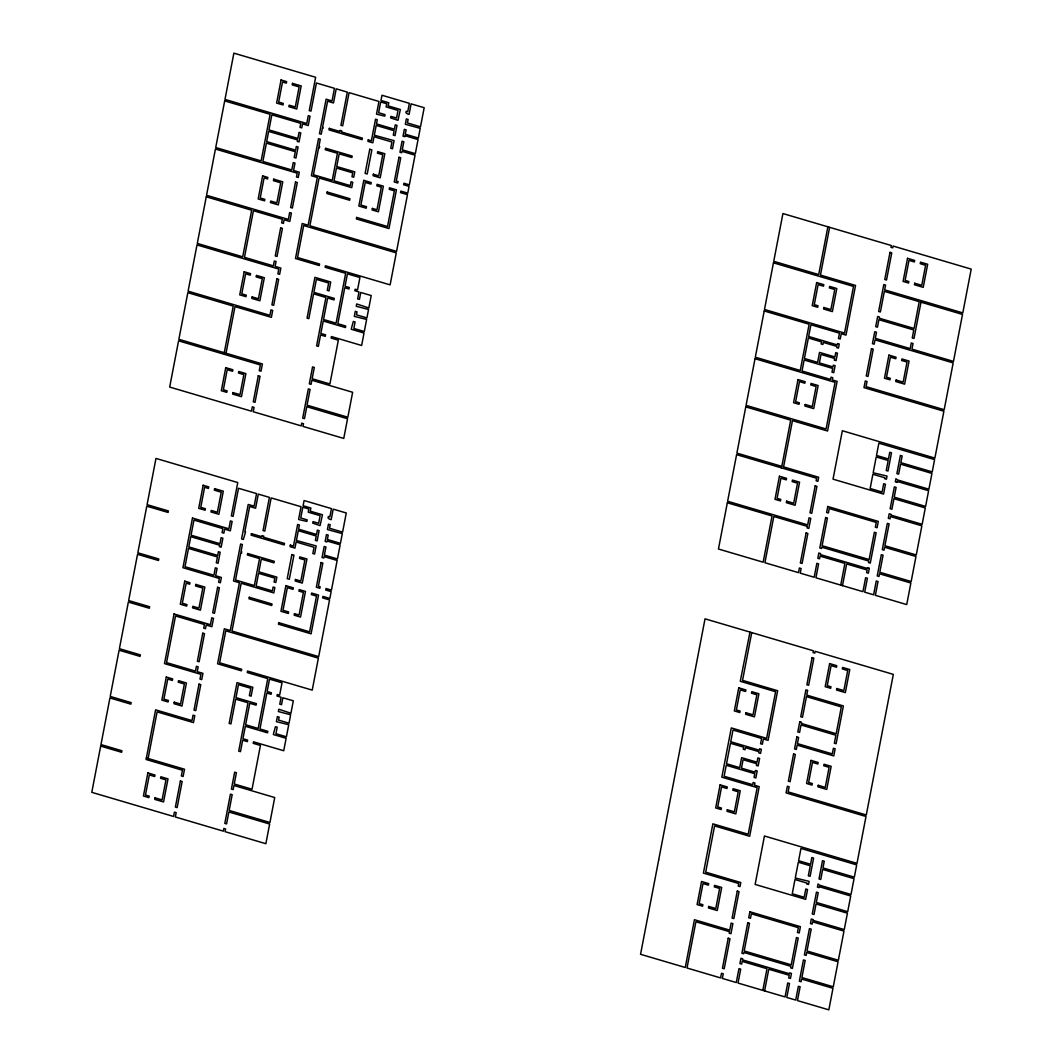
<?xml version="1.0" encoding="UTF-8"?>
<svg xmlns="http://www.w3.org/2000/svg" width="1063" height="1063" viewBox="0 0 1063 1063"><rect width="100%" height="100%" fill="white"/><g stroke="black" fill="none" stroke-linecap="round" stroke-linejoin="round"><path stroke-width="1.5" d="M224.266 352.703L233.235 306.091L187.832 292.684L178.863 339.31L262.402 363.958L261.02 371.213L259.252 370.695L260.355 364.954L178.571 340.824L169.681 387.065L251.466 411.195L252.303 406.85L254.057 407.368L253.233 411.713L301.214 425.878L301.733 423.18L303.5 423.699L302.982 426.396L343.761 438.434L347.548 418.742L306.769 406.704L304.47 418.649L302.703 418.131L308.336 388.885L310.09 389.403L307.048 405.189L347.84 417.228L352.637 392.274L311.844 380.235L311.06 384.354L309.306 383.836L312.549 366.921L314.316 367.439L312.137 378.72L329.915 383.969L338.34 340.2L331.111 338.061L331.404 336.546L361.633 345.475L364.024 333.038L351.295 329.278L351.587 327.763L353.341 321.438L355.095 321.956L353.846 328.44L364.303 331.523L366.629 319.445L354.311 316.389L355.281 311.313L357.035 311.831L356.464 314.834L366.921 317.93L368.542 309.506L356.251 306.264L356.69 303.952L368.834 307.991L371.226 295.567L360.756 292.484L359.427 299.421L357.66 298.902L359.002 291.966L354.856 290.744L355.148 289.229L357.54 289.933L359.919 277.536L347.428 273.855L345.037 286.239L349.289 287.502L348.996 289.016L344.757 287.754L337.835 323.71L345.727 326.035L345.435 327.55L323.232 320.999L320.84 333.437L325.544 334.818L325.251 336.333L320.561 334.951L318.355 346.379L316.601 345.86L325.903 297.494L313.598 293.853L308.828 318.661L307.074 318.143L314.914 277.35L330.726 282.014L329.025 290.89L327.271 290.372L328.68 283.01L316.375 279.383L313.891 292.352L334.287 298.371L333.995 299.886L327.656 298.012L323.524 319.485L336.081 323.192L345.661 273.337L325.145 267.278L325.437 265.763L390.121 284.857L396.273 252.874L303.673 225.542L297.534 257.525L319.591 264.036L319.299 265.551L295.487 258.522L302.211 223.509L308.137 225.263L317.319 177.481L311.393 175.74L318.501 138.735L320.269 139.253L318.913 146.242L319.644 146.455L319.352 147.97L318.634 147.757L313.439 174.744L332.254 180.298L337.436 153.311L325.212 149.697L325.504 148.195L352.159 156.062L351.866 157.563L339.19 153.829L336.745 166.546L354.776 171.861L353.74 177.229L351.986 176.71L352.717 172.857L336.466 168.06L334.008 180.816L350.272 185.613L351.016 181.76L352.77 182.278L351.733 187.646L319.073 177.999L309.891 225.781L396.565 251.36L407.461 194.675L400.525 192.629L400.817 191.114L407.754 193.16L409.056 186.344L403.608 184.736L403.9 183.235L409.348 184.842L415.048 155.185L401.987 151.331L401.708 152.753L399.954 152.235L402.066 141.22L403.82 141.738L402.279 149.817L415.341 153.67L418.051 139.572L404.99 135.719L404.79 136.689L403.036 136.17L404.352 129.327L406.106 129.845L405.269 134.204L418.344 138.057L420.204 128.344L405.322 124.278L406.358 118.923L408.112 119.441L407.435 122.976L420.496 126.829L424.177 107.708L411.102 103.855L409.082 114.392L407.328 113.874L405.92 112.744L406.212 111.23L407.74 111.681L409.348 103.337L381.989 95.258L380.992 100.454L388.779 102.752L388.168 105.901L400.352 109.502L397.974 120.332L390.626 117.873L390.918 116.359L396.552 118.02L398.027 110.419L386.121 106.898L386.733 103.749L380.7 101.968L378.627 112.731L385.058 114.631L384.766 116.146L376.501 114.153L378.946 101.45L349.063 92.64L342.685 125.833L340.917 125.314L347.309 92.122L336.214 88.84L333.49 102.965L327.577 101.211L322.727 126.431L323.165 128.158L322.434 127.945L321.239 134.204L319.471 133.686L326.102 99.191L332.028 100.932L334.446 88.322L316.415 82.994L311.007 111.123L309.253 110.605L315.658 77.28L233.873 53.15L224.984 99.391L306.769 123.521L308.283 115.654L310.037 116.173L308.23 125.554L302.517 123.866L301.746 127.879L299.992 127.361L300.763 123.348L271.849 114.817L268.952 129.885L297.866 138.429L299.022 132.41L300.776 132.928L299.048 141.924L297.295 141.406L297.574 139.931L268.66 131.4L266.693 141.631L295.607 150.162L296.325 146.455L298.078 146.973L295.952 158.028L294.199 157.51L295.315 151.677L266.401 143.146L262.893 161.443L291.793 169.974L293.229 162.559L294.983 163.077L293.561 170.492L299.274 172.179L298.251 177.508L296.484 176.989L297.228 173.176L215.43 149.046L206.554 195.286L288.339 219.416L289.654 212.56L291.408 213.078L289.8 221.449L284.087 219.762L283.383 223.389L281.629 222.871L282.333 219.244L253.419 210.713L244.463 257.339L273.364 265.87L274.294 261.02L276.061 261.538L275.118 266.388L280.845 268.075L279.635 274.334L277.881 273.816L278.785 269.072L197 244.928L188.111 291.169L269.909 315.312L270.945 309.904L272.699 310.423L271.371 317.345L234.989 306.609L226.034 353.222M148.129 758.504L157.098 711.878L193.466 722.614L194.795 715.691L193.041 715.173L192.004 720.581L155.61 709.845L146.083 759.487L182.464 770.223L181.361 775.963L183.115 776.482L184.51 769.227L146.375 757.985M781.305 467.826L781.597 466.298M749.96 632.193L740.273 681.29L775.605 691.707L766.636 738.347L731.304 727.916L721.843 777.186L757.162 787.617L748.206 834.242L712.874 823.825L703.4 873.095L738.732 883.512L738.24 886.064L739.994 886.582L740.778 882.529L705.686 872.165L714.575 825.924L749.667 836.275L759.208 786.62L754.464 785.212L754.889 782.979L753.135 782.461L752.697 784.693L724.116 776.269L726.228 765.267L754.81 773.705L754.105 777.425L755.859 777.943L757.201 770.967L755.448 770.449L755.102 772.19L741.456 768.164L743.09 759.7L756.736 763.726L756.418 765.4L758.171 765.918L759.607 758.451L757.853 757.932L757.029 762.211L741.629 757.667L739.702 767.645L726.521 763.752L730.467 743.263L743.648 747.156L743.25 749.229L745.004 749.747L745.402 747.674L759.048 751.7L758.823 752.883L760.577 753.401L761.36 749.309L759.607 748.79L759.341 750.186L730.746 741.748L733.005 730.015L761.586 738.453L760.577 743.741L762.33 744.259L763.354 738.971L768.097 740.38L777.651 690.724L742.545 680.36L751.714 632.711M827.851 226.911L818.696 274.573L773.744 261.312L782.926 213.557L891.312 245.526L890.967 247.307L892.721 247.825L893.066 246.045L971.21 269.112L962.799 312.907L884.642 289.854L885.559 285.07L883.805 284.552L878.636 311.459L880.39 311.977L884.35 291.368L919.229 301.653L914.074 328.467L879.194 318.182L879.42 317.026L877.666 316.508L875.713 326.673L877.467 327.191L878.902 319.697L913.781 329.982L912.253 337.941L914.007 338.459L921.276 300.656M829.605 227.429L820.45 275.091L855.542 285.442L846.002 335.111L841.245 333.702L840.222 338.991L838.468 338.472L839.491 333.184L810.91 324.747L808.651 336.479L837.232 344.917L837.498 343.522L839.252 344.04L838.468 348.133L836.714 347.614L836.94 346.432L823.294 342.406L822.895 344.478L821.141 343.96L821.54 341.887L808.358 337.994L804.425 358.483L817.606 362.377L819.52 352.398L834.92 356.942L835.744 352.664L837.498 353.182L836.063 360.649L834.309 360.131L834.628 358.457L820.981 354.431L819.36 362.895L833.007 366.921L833.339 365.167L835.093 365.685L833.751 372.675L831.997 372.143L832.714 368.436L804.133 359.998L802.02 371L830.602 379.425L831.027 377.192L832.781 377.71L832.356 379.943L837.113 381.351L827.572 431.007L792.466 420.656L783.577 466.896L818.683 477.247L817.899 481.313L816.145 480.795L816.623 478.244L736.593 454.632L727.624 501.258L807.667 524.883L809.023 517.84L810.777 518.359L808.837 528.431L807.083 527.912L807.375 526.398L773.811 516.485L764.922 562.726L798.486 572.638L799.376 568.014L801.13 568.532L800.24 573.156L814.178 577.262L816.849 563.337L818.603 563.868L815.932 577.78L862.943 591.666L865.627 577.727L867.381 578.245L864.711 592.184L873.613 594.802L876.257 580.996L878.025 581.514L875.367 595.32L906.726 604.581L910.871 583.029L879.513 573.781L878.995 576.465L877.227 575.947L881.32 554.687L883.074 555.205L879.805 572.266L911.164 581.514L915.974 556.494L884.615 547.232L884.044 550.156L882.29 549.637L887.339 523.355L889.106 523.873L884.894 545.718L916.266 554.979L921.873 525.826L890.502 516.578L890.076 518.824L888.309 518.306L889.186 513.774L890.94 514.293L890.794 515.063L922.153 524.311L925.302 507.941L893.943 498.68L891.91 509.243L890.156 508.725L894.355 486.881L896.109 487.399L894.235 497.165L925.594 506.426L928.61 490.721L897.252 481.459L897.079 482.363L895.325 481.845L895.923 478.709L897.544 479.945L928.903 489.206L931.945 473.407L900.574 464.159L898.647 474.178L896.893 473.66L900.401 455.416L902.155 455.934L900.866 462.644L932.238 471.892L934.59 459.615L878.862 443.165L876.497 455.442L888.455 458.977L889.744 452.28L891.498 452.798L887.99 471.042L886.236 470.524L888.163 460.492L876.204 456.957L873.175 472.756L887.02 476.091L886.422 479.214L884.668 478.695L884.841 477.792L872.882 474.271L870.145 488.502L882.104 492.036L883.698 483.745L885.452 484.263L883.566 494.069L833.033 479.161L842.334 430.728L934.882 458.1L943.891 411.222L863.993 387.636L865.269 380.966L867.036 381.484L866.039 386.64L944.183 409.707L953.179 362.908L875.035 339.854L874.198 344.173L872.444 343.655L874.743 331.709L876.497 332.227L875.327 338.34L910.194 348.624L911.283 342.977L913.037 343.495L911.961 349.142L953.471 361.393L962.507 314.422L920.983 302.171M762.835 990.371L766.994 968.712L742.2 961.39L741.682 964.088L739.928 963.57L740.938 958.295L742.692 958.813L742.492 959.876L789.503 973.748L789.663 972.911L791.43 973.429L790.46 978.465L788.706 977.947L789.211 975.263L768.762 969.23L764.589 990.889M840.727 585.102L844.899 563.43L820.091 556.122L819.573 558.819L817.819 558.301L818.829 553.026L820.596 553.544L820.384 554.607L867.408 568.479L867.567 567.642L869.321 568.16L868.351 573.196L866.597 572.678L867.116 569.994L846.653 563.948L842.494 585.62M100.679 746.093L91.79 792.334L173.575 816.464L174.412 812.119L176.166 812.637L175.329 816.982L223.323 831.146L223.841 828.449L225.595 828.967L225.077 831.665L265.87 843.703L269.643 824.011L228.864 811.973L226.565 823.931L224.811 823.413L230.432 794.154L232.186 794.672L229.156 810.458L269.936 822.496L274.732 797.542L233.953 785.504L233.156 789.623L231.402 789.105L234.657 772.19L236.411 772.708L234.245 783.989L252.024 789.238L260.435 745.469L253.207 743.329L253.499 741.815L283.728 750.744L286.12 738.307L273.39 734.546L273.683 733.045L275.437 726.707L277.191 727.225L275.955 733.709L286.412 736.792L288.737 724.714L276.407 721.657L277.39 716.582L279.144 717.1L278.559 720.116L289.03 723.199L290.651 714.774L278.36 711.532L278.798 709.22L290.93 713.26L293.322 700.836L282.864 697.753L281.522 704.689L279.768 704.171L281.097 697.235L276.965 696.013L277.257 694.498L279.635 695.202L282.014 682.805L269.524 679.124L267.145 691.508L271.397 692.77L271.105 694.285L266.853 693.023L259.943 728.979L267.836 731.304L267.544 732.819L245.34 726.268L242.949 738.705L247.639 740.087L247.347 741.602L242.656 740.22L240.464 751.647L238.71 751.129L247.998 702.763L235.694 699.135L230.937 723.93L229.17 723.411L237.009 682.619L252.835 687.283L251.12 696.159L249.367 695.64L250.788 688.279L238.484 684.652L235.986 697.62L256.396 703.64L256.103 705.154L249.752 703.281L245.633 724.753L258.189 728.461L267.77 678.606L247.254 672.547L247.546 671.032L312.23 690.126L318.382 658.143L225.781 630.811L219.629 662.794L241.686 669.305L241.394 670.819L217.583 663.79L224.32 628.778L230.233 630.532L239.414 582.75L233.501 581.009L240.61 544.004L242.364 544.522L241.022 551.511L241.753 551.737L241.46 553.238L240.73 553.026L235.548 580.013L254.349 585.567L259.545 558.58L247.32 554.979L247.599 553.464L274.267 561.33L273.975 562.845L261.299 559.098L258.854 571.814L276.872 577.129L275.835 582.497L274.081 581.979L274.825 578.126L258.561 573.329L256.117 586.085L272.38 590.882L273.111 587.028L274.865 587.547L273.842 592.915L241.168 583.268L231.986 631.05L318.674 656.628L329.557 599.944L322.621 597.898L322.913 596.383L329.849 598.429L331.164 591.626L325.716 590.018L326.009 588.503L331.457 590.111L337.157 560.453L324.082 556.6L323.816 558.022L322.049 557.504L324.175 546.488L325.929 547.007L324.374 555.085L337.449 558.939L340.16 544.841L327.085 540.987L326.899 541.957L325.145 541.439L326.461 534.596L328.215 535.114L327.377 539.473L340.439 543.326L342.313 533.613L327.431 529.547L328.454 524.192L330.208 524.71L329.53 528.245L342.605 532.098L346.272 512.977L333.211 509.124L331.178 519.661L329.424 519.143L328.029 518.013L328.321 516.498L329.849 516.95L331.457 508.606L304.098 500.527L303.101 505.722L310.874 508.021L310.276 511.17L322.461 514.771L320.069 525.6L312.735 523.142L313.027 521.627L318.661 523.288L320.122 515.688L308.23 512.167L308.828 509.018L302.809 507.237L300.736 518L307.167 519.9L306.875 521.415L300.364 519.94L298.61 519.422L301.042 506.719L271.158 497.909L264.78 531.101L263.026 530.583L269.404 497.391L258.309 494.109L255.598 508.234L249.672 506.493L244.835 531.699L245.553 531.912L243.334 539.473L241.58 538.954L248.211 504.46L254.137 506.201L256.555 493.591L238.511 488.276L233.103 516.392L231.349 515.874L237.753 482.549L155.969 458.419L147.079 504.659L168.392 510.944L168.1 512.459L146.787 506.174L137.831 552.8L158.786 558.979L158.493 560.493L137.539 554.315L128.65 600.555L149.604 606.734L149.325 608.249L128.357 602.07L119.401 648.682L140.356 654.874L140.064 656.389L119.109 650.197L110.22 696.438L131.174 702.63L130.882 704.144L109.927 697.953L100.972 744.578L121.926 750.77L121.634 752.285L100.679 746.093M206.262 196.801L197.293 243.414L242.696 256.821L251.665 210.195L206.262 196.801M224.692 100.905L215.723 147.531L261.139 160.925L270.095 114.299L224.692 100.905M174.053 613.949L164.513 663.604L200.894 674.341L199.977 679.084L201.731 679.602L202.94 673.344L197.226 671.657L198.156 666.807L196.403 666.288L195.472 671.138L166.559 662.608L175.528 615.982L204.428 624.513L203.737 628.14L205.491 628.658L206.182 625.031L211.909 626.718L213.517 618.347L211.75 617.829L210.434 624.685L174.053 613.949M192.483 518.053L182.942 567.708L219.323 578.445L218.593 582.258L220.347 582.776L221.37 577.448L215.656 575.761L217.091 568.346L215.324 567.828L213.902 575.242L184.989 566.712L188.51 548.415L217.423 556.946L216.294 562.779L218.061 563.297L220.174 552.242L218.42 551.724L217.716 555.431L188.802 546.9L190.769 536.682L219.669 545.213L219.39 546.674L221.144 547.193L222.885 538.197L221.117 537.679L219.961 543.698L191.061 535.167L193.958 520.086L222.858 528.617L222.087 532.629L223.855 533.148L224.625 529.135L230.339 530.822L232.133 521.441L230.379 520.923L228.864 528.789L192.483 518.053M147.863 772.934L143.425 796.014L148.886 797.622L149.179 796.107L145.472 795.018L149.325 774.954L154.706 776.548L154.999 775.033L147.863 772.934M166.293 677.038L161.855 700.118L168.1 701.965L168.392 700.451L163.901 699.122L167.755 679.071L172.365 680.426L172.658 678.912L166.293 677.038M184.723 581.142L180.285 604.222L186.676 606.109L186.968 604.595L182.331 603.226L186.184 583.175L189.666 584.212L189.958 582.697L184.723 581.142M203.153 485.26L198.715 508.34L205.106 510.227L205.398 508.712L200.761 507.343L204.614 487.279L208.454 488.422L208.747 486.907L203.153 485.26M225.755 367.652L221.317 390.746L226.791 392.353L227.083 390.839L223.363 389.749L227.216 369.685L232.611 371.279L232.89 369.765L225.755 367.652M244.184 271.769L239.746 294.85L245.991 296.697L246.284 295.182L241.793 293.853L245.646 273.802L250.257 275.158L250.549 273.643L244.184 271.769M262.614 175.873L258.176 198.954L264.567 200.841L264.86 199.326L260.222 197.957L264.089 177.906L267.57 178.929L267.863 177.428L262.614 175.873M281.044 79.977L276.606 103.071L283.01 104.958L283.303 103.443L278.665 102.075L282.519 82.01L286.346 83.153L286.638 81.638L281.044 79.977M195.818 584.424L195.526 585.939L202.807 588.078L198.954 608.142L192.828 606.322L192.536 607.837L200.429 610.175L204.853 587.082L195.818 584.424M273.709 179.155L273.43 180.67L280.712 182.809L276.858 202.874L270.72 201.053L270.427 202.568L278.32 204.907L282.758 181.813L273.709 179.155M155.039 797.835L154.746 799.349L163.556 801.954L167.994 778.873L160.858 776.761L160.566 778.275L165.948 779.87L162.094 799.921L155.039 797.835M214.606 488.635L214.314 490.149L221.237 492.196L217.383 512.246L211.258 510.439L210.966 511.954L218.858 514.279L223.296 491.199L214.606 488.635M232.943 392.566L232.651 394.081L241.46 396.685L245.898 373.605L238.75 371.492L238.457 373.007L243.852 374.601L239.986 394.652L232.943 392.566M292.498 83.366L292.205 84.881L299.141 86.927L295.288 106.978L289.149 105.171L288.857 106.685L296.75 109.011L301.188 85.93L292.498 83.366M174.252 702.178L173.96 703.693L181.986 706.058L186.424 682.978L178.504 680.639L178.212 682.154L184.377 683.974L180.524 704.025L174.252 702.178M252.144 296.909L251.851 298.424L259.89 300.789L264.328 277.709L256.409 275.37L256.117 276.885L262.282 278.705L258.429 298.756L252.144 296.909M202.767 633.189L197.373 661.239L199.126 661.757L204.521 633.707L202.767 633.189M280.659 227.92L275.264 255.97L277.031 256.489L282.413 228.439L280.659 227.92M180.391 780.999L175.382 807.083L177.136 807.601L182.145 781.518L180.391 780.999M199.007 684.134L194.011 710.124L195.765 710.642L200.761 684.652L199.007 684.134M217.623 587.308L212.72 612.78L214.487 613.298L219.377 587.826L217.623 587.308M258.282 375.731L253.273 401.814L255.027 402.332L260.05 376.249L258.282 375.731M276.912 278.865L271.915 304.855L273.669 305.373L278.665 279.383L276.912 278.865M295.514 182.039L290.624 207.511L292.378 208.029L297.281 182.557L295.514 182.039M251.413 533.639L251.12 535.154L284.206 544.92L284.485 543.406L263.597 537.24L263.81 536.151L262.056 535.632L261.843 536.722L251.413 533.639M329.304 128.371L329.025 129.885L362.098 139.652L362.39 138.137L341.502 131.971L341.715 130.882L339.947 130.364L339.748 131.453L329.304 128.371M249.287 597.273L248.994 598.788L271.756 605.511L272.035 603.997L249.287 597.273M327.178 192.004L326.886 193.519L349.647 200.243L349.94 198.728L327.178 192.004M290.345 545.133L290.053 546.648L294.956 548.096L296.125 541.997L314.05 547.286L312.854 553.517L314.608 554.036L316.163 545.93L296.418 540.482L298.291 530.689L316.229 535.978L315.379 540.363L317.133 540.881L319.099 530.65L317.345 530.131L316.508 534.463L298.583 529.175L299.394 524.989L297.64 524.471L293.481 546.063L290.345 545.133M368.25 139.864L367.957 141.379L372.847 142.814L374.017 136.728L391.941 142.017L390.746 148.249L392.499 148.767L394.067 140.661L374.309 135.214L376.196 125.421L394.121 130.709L393.283 135.094L395.037 135.612L397.004 125.381L395.25 124.863L394.413 129.194L376.488 123.906L377.285 119.72L375.531 119.202L371.386 140.781L368.25 139.864M278.758 622.692L278.466 624.207L311.087 633.827L318.541 595.094L311.605 593.048L311.313 594.562L316.495 596.091L309.625 631.807L278.758 622.692M285.881 585.647L280.951 611.291L288.312 613.471L288.605 611.956L282.997 610.295L287.342 587.68L293.056 589.367L293.335 587.852L285.881 585.647M291.86 554.541L287.223 578.657L289.322 579.269L293.946 555.165L291.86 554.541M356.65 217.423L356.357 218.938L388.992 228.558L396.433 189.825L389.496 187.779L389.204 189.294L394.386 190.822L387.53 226.525L356.65 217.423M363.772 180.378L358.842 206.023L366.217 208.202L366.509 206.687L360.889 205.026L365.247 182.411L370.947 184.098L371.239 182.584L363.772 180.378M369.751 149.272L365.114 173.389L367.213 174L371.851 149.896L369.751 149.272M295.461 579.481L295.169 580.996L302.291 583.095L306.928 558.992L299.806 556.892L299.514 558.407L304.882 559.988L300.829 581.062L295.461 579.481M373.365 174.212L373.073 175.727L380.195 177.827L384.819 153.723L377.71 151.624L377.418 153.138L382.773 154.72L378.72 175.794L373.365 174.212M294.464 613.683L294.172 615.198L300.537 617.072L305.466 591.427L299.195 589.58L298.902 591.094L303.407 592.423L299.062 615.039L294.464 613.683M372.356 208.414L372.063 209.929L378.428 211.803L383.358 186.158L377.099 184.311L376.807 185.826L381.311 187.154L376.966 209.77L372.356 208.414M321.079 562.553L316.336 587.241L319.857 588.291L320.149 586.776L318.382 586.245L322.846 563.071L321.079 562.553M398.984 157.271L394.24 181.972L397.761 183.009L398.054 181.494L396.286 180.976L400.738 157.789L398.984 157.271M658.688 859.901L640.551 954.295L685.263 967.489L694.445 919.721L729.776 930.152L731.118 923.109L732.885 923.627L730.945 933.713L729.191 933.194L729.484 931.666L695.906 921.754L687.017 968.008L720.594 977.907L721.485 973.283L723.239 973.801L722.348 978.425L736.274 982.531L738.958 968.619L740.712 969.137L738.028 983.049L785.052 996.935L787.736 982.996L789.49 983.514L786.806 997.453L795.709 1000.07L798.366 986.265L800.12 986.783L797.463 1000.589L828.834 1009.85L832.98 988.298L801.608 979.05L801.09 981.734L799.336 981.215L803.429 959.955L805.183 960.474L801.901 977.535L833.272 986.783L838.082 961.763L806.711 952.501L806.153 955.424L804.399 954.906L809.448 928.624L811.202 929.142L807.003 950.986L838.375 960.248L843.969 931.095L812.61 921.847L812.172 924.092L810.418 923.574L811.282 919.043L813.049 919.561L812.903 920.332L844.261 929.58L847.41 913.21L816.039 903.949L814.019 914.525L812.252 914.007L816.45 892.149L818.218 892.681L816.331 902.434L847.703 911.695L850.719 895.989L819.36 886.728L819.188 887.632L817.42 887.113L818.032 883.978L819.639 885.213L851.011 894.475L854.041 878.676L822.682 869.428L820.756 879.46L819.002 878.942L822.51 860.685L824.263 861.203L822.975 867.913L854.333 877.161L856.698 864.883L800.971 848.433L798.605 860.724L810.551 864.246L811.84 857.549L813.607 858.067L810.099 876.311L808.332 875.792L810.258 865.76L798.313 862.239L795.283 878.025L809.129 881.36L808.518 884.482L806.764 883.964L806.937 883.074L794.991 879.539L792.254 893.77L804.199 897.305L805.794 889.013L807.548 889.532L805.661 899.338L755.129 884.429L764.443 835.996L856.991 863.369L866 816.49L786.089 792.905L787.377 786.235L789.131 786.753L788.148 791.908L866.292 814.976L893.319 674.38L815.162 651.313L814.829 653.094L813.062 652.576L813.408 650.795L705.035 618.825L658.688 859.901M727.331 502.772L718.455 549.013L763.154 562.207L772.044 515.967L727.331 502.772M745.774 406.877L736.885 453.117L781.823 466.365L790.713 420.137L745.774 406.877M755.022 358.723L746.067 405.362L826.097 428.974L835.066 382.348L755.022 358.723M764.204 310.967L755.315 357.208L800.253 370.482L809.142 324.228L764.204 310.967M773.452 262.827L764.496 309.453L844.54 333.078L853.496 286.439L773.452 262.827M701.54 881.519L697.102 904.6L702.577 906.208L702.869 904.706L699.148 903.603L703.002 883.552L708.396 885.134L708.676 883.619L701.54 881.519M720.116 784.866L715.678 807.946L721.152 809.568L721.445 808.053L717.724 806.95L721.578 786.899L726.972 788.48L727.265 786.965L720.116 784.866M738.758 687.841L734.32 710.934L739.795 712.542L740.087 711.027L736.38 709.938L740.233 689.874L745.615 691.468L745.907 689.953L738.758 687.841M779.431 476.237L774.993 499.331L780.468 500.939L780.76 499.424L777.053 498.334L780.906 478.27L786.288 479.865L786.58 478.35L779.431 476.237M798.007 379.597L793.569 402.678L799.044 404.299L799.336 402.784L795.629 401.681L799.482 381.63L804.864 383.212L805.156 381.697L798.007 379.597M816.663 282.572L812.225 305.666L817.699 307.273L817.992 305.759L814.271 304.669L818.125 284.605L823.506 286.199L823.798 284.685L816.663 282.572M708.729 906.433L708.436 907.948L717.246 910.539L721.684 887.459L714.535 885.346L714.243 886.861L719.638 888.455L715.771 908.506L708.729 906.433M727.305 809.78L727.012 811.295L735.822 813.886L740.26 790.806L733.111 788.693L732.819 790.208L738.214 791.802L734.36 811.853L727.305 809.78M745.947 712.755L745.655 714.27L754.464 716.874L758.902 693.794L751.767 691.681L751.475 693.196L756.856 694.79L753.003 714.841L745.947 712.755M786.62 501.151L786.328 502.666L795.137 505.27L799.575 482.19L792.44 480.077L792.148 481.592L797.529 483.187L793.676 503.237L786.62 501.151M805.196 404.511L804.904 406.026L813.713 408.617L818.151 385.537L811.016 383.424L810.724 384.939L816.105 386.533L812.252 406.584L805.196 404.511M823.838 307.486L823.559 309.001L832.369 311.605L836.807 288.525L829.658 286.412L829.366 287.927L834.761 289.521L830.894 309.572L823.838 307.486M728.221 938.23L722.455 968.247L724.209 968.765L729.975 938.749L728.221 938.23M737.27 891.113L732.088 918.06L733.855 918.578L739.024 891.631L737.27 891.113M806.113 532.962L800.346 562.965L802.1 563.483L807.867 533.48L806.113 532.962M815.175 485.844L809.993 512.791L811.747 513.309L816.929 486.362L815.175 485.844M747.754 922.804L741.908 953.245L743.662 953.763L743.914 952.461L790.938 966.333L790.633 967.862L792.4 968.38L798.233 938.044L796.466 937.526L791.231 964.819L744.206 950.947L749.521 923.322L747.754 922.804M749.88 911.775L748.724 917.754L750.491 918.273L751.342 913.808L798.366 927.68L797.436 932.477L799.203 932.995L800.412 926.684L749.88 911.775M825.659 517.522L819.799 547.976L821.566 548.495L821.819 547.193L868.83 561.065L868.537 562.593L870.291 563.111L876.125 532.776L874.371 532.257L869.122 559.55L822.098 545.678L827.413 518.053L825.659 517.522M827.771 506.506L826.629 512.486L828.383 513.004L829.246 508.539L876.257 522.411L875.341 527.208L877.095 527.726L878.304 521.415L827.771 506.506M793.583 753.973L788.347 781.199L790.101 781.717L795.337 754.491L793.583 753.973M796.838 736.978L794.553 748.923L796.307 749.442L797.13 745.123L833.764 755.926L835.146 748.777L833.392 748.246L832.302 753.893L797.423 743.608L798.605 737.496L796.838 736.978M799.761 721.777L797.808 731.942L799.575 732.46L801.01 724.966L835.89 735.251L834.362 743.21L836.116 743.728L843.384 705.925L806.751 695.122L807.667 690.339L805.913 689.821L800.731 716.728L802.499 717.246L806.458 696.637L841.325 706.922L836.182 733.736L801.303 723.451L801.529 722.295L799.761 721.777M812.092 657.625L806.883 684.771L808.637 685.29L813.859 658.143L812.092 657.625M871.474 348.704L866.239 375.93L868.006 376.448L873.228 349.222L871.474 348.704M889.997 252.356L884.775 279.503L886.529 280.021L891.751 252.874L889.997 252.356M811.029 760.39L806.591 783.471L812.066 785.092L812.345 783.577L808.637 782.474L812.491 762.423L817.872 764.018L818.165 762.503L811.029 760.39M829.632 663.604L825.194 686.685L830.668 688.293L830.96 686.778L827.24 685.688L831.093 665.624L836.475 667.219L836.767 665.704L829.632 663.604M888.92 355.122L884.482 378.202L889.957 379.823L890.249 378.308L886.529 377.206L890.382 357.155L895.777 358.736L896.069 357.221L888.92 355.122M907.523 258.322L903.085 281.416L908.559 283.024L908.852 281.509L905.131 280.419L908.998 260.355L914.379 261.95L914.672 260.435L907.523 258.322M818.204 785.305L817.912 786.819L826.735 789.424L831.16 766.33L824.024 764.231L823.732 765.745L829.113 767.327L825.26 787.391L818.204 785.305M836.807 688.518L836.528 690.02L845.337 692.624L849.775 669.544L842.627 667.431L842.334 668.946L847.716 670.54L843.863 690.591L836.807 688.518M896.109 380.036L895.817 381.551L904.626 384.155L909.064 361.061L901.916 358.962L901.623 360.477L907.018 362.058L903.165 382.122L896.109 380.036M914.712 283.236L914.419 284.751L923.229 287.355L927.667 264.275L920.531 262.162L920.239 263.677L925.621 265.272L921.767 285.322L914.712 283.236"/></g></svg>
